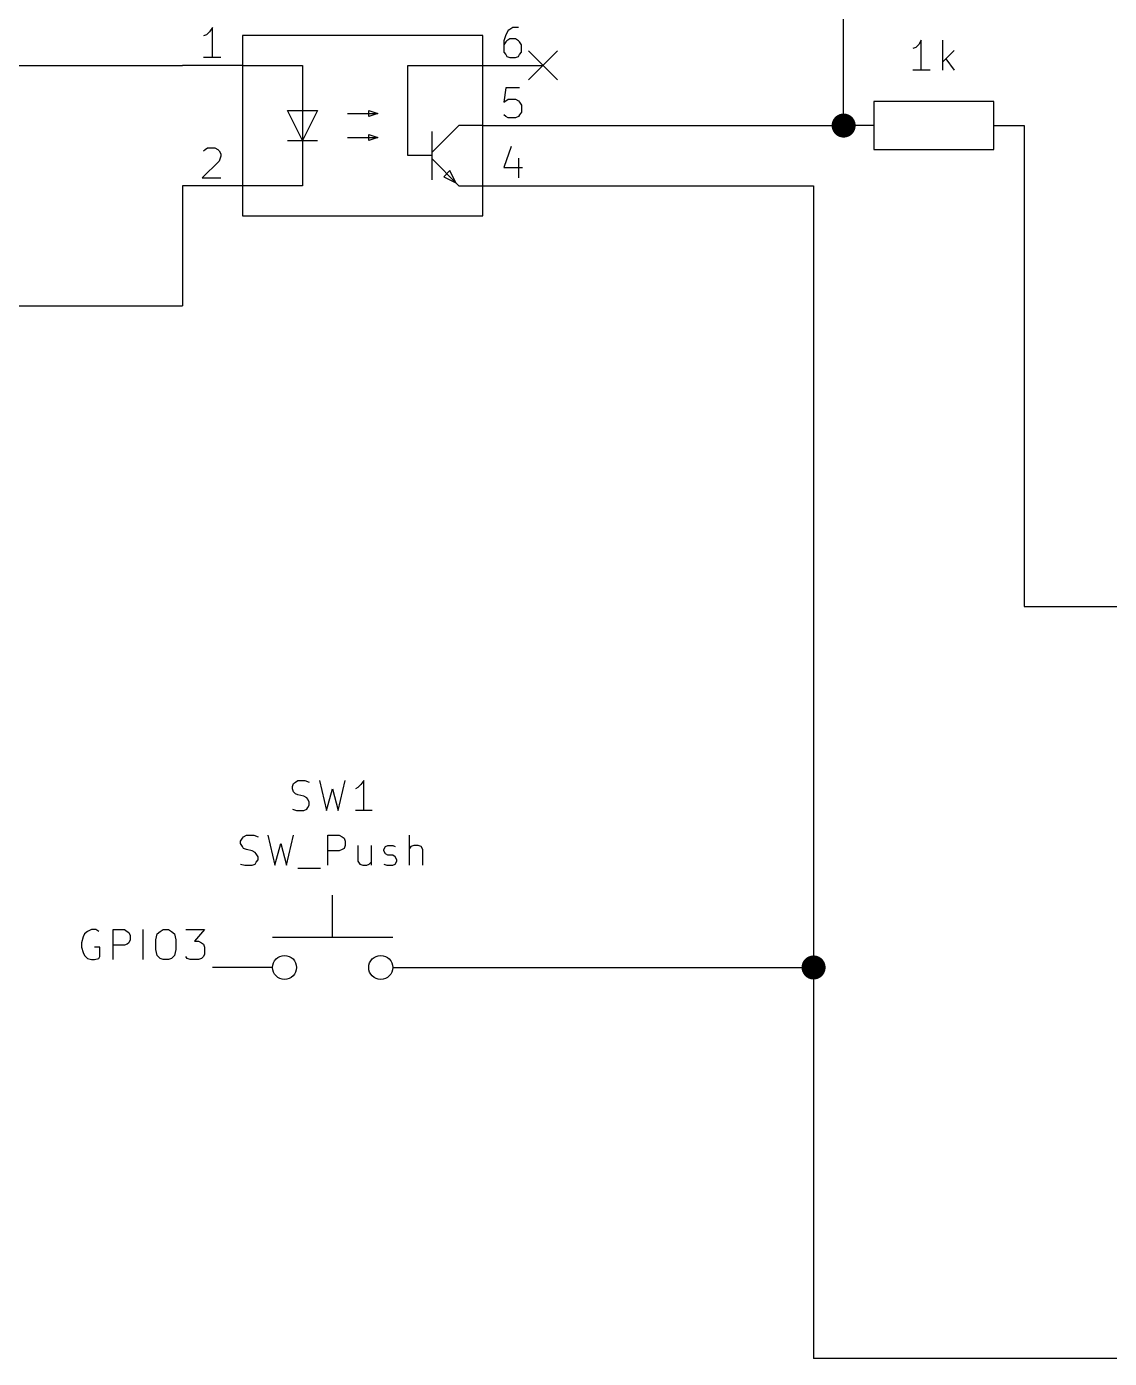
# Model space of a CAD drawing. Extents: x 0.4 to 11.3, y -7.9 to -0.4.
# Drawn here: x 5.841 to 7.642, y -4.15 to -1.935 of the extents above; entities that cross this region are included whole.
import ezdxf

# ---------------------------------------------------------------- set-up
doc = ezdxf.new("R2010")
doc.units = 0
doc.header["$MEASUREMENT"] = 0
for name, color, linetype in [('BLACK', 7, 'CONTINUOUS'), ('BLUE2', 5, 'CONTINUOUS'), ('CYAN2', 4, 'CONTINUOUS'), ('GREEN2', 3, 'CONTINUOUS'), ('LYELLOW', 51, 'CONTINUOUS'), ('RED2', 1, 'CONTINUOUS')]:
    doc.layers.add(name, color=color, linetype=linetype)

msp = doc.modelspace()

# ---------------------------------------------------------------- linework, layer by layer
at = {"layer": 'BLACK', "linetype": 'CONTINUOUS'}
for p, q in [((5.935, -3.449), (5.932, -3.459)), ((5.937, -3.444), (5.935, -3.449)), ((5.942, -3.44), (5.937, -3.444)), ((5.949, -3.437), (5.942, -3.44)), ((5.956, -3.437), (5.949, -3.437)), ((5.961, -3.44), (5.956, -3.437)), ((5.985, -3.487), (5.985, -3.437)), ((5.985, -3.437), (6.004, -3.437)), ((6.004, -3.437), (6.008, -3.44)), ((6.008, -3.44), (6.011, -3.442)), ((6.011, -3.442), (6.013, -3.447)), ((6.013, -3.454), (6.011, -3.459)), ((6.013, -3.447), (6.013, -3.454)), ((6.035, -3.487), (6.035, -3.437)), ((6.056, -3.454), (6.058, -3.444)), ((6.056, -3.47), (6.056, -3.454)), ((6.058, -3.444), (6.063, -3.44)), ((6.063, -3.44), (6.068, -3.437)), ((6.068, -3.437), (6.077, -3.437)), ((6.077, -3.437), (6.082, -3.44)), ((6.082, -3.44), (6.087, -3.444)), ((6.087, -3.444), (6.089, -3.454)), ((6.089, -3.454), (6.089, -3.47)), ((6.106, -3.437), (6.137, -3.437)), ((6.137, -3.437), (6.12, -3.456)), ((5.932, -3.459), (5.932, -3.466)), ((5.932, -3.466), (5.935, -3.475)), ((5.935, -3.475), (5.937, -3.48)), ((5.963, -3.466), (5.954, -3.466)), ((5.963, -3.482), (5.963, -3.466)), ((6.004, -3.463), (5.985, -3.463)), ((6.008, -3.461), (6.004, -3.463)), ((6.011, -3.459), (6.008, -3.461)), ((6.058, -3.48), (6.056, -3.47)), ((6.089, -3.47), (6.087, -3.48)), ((6.12, -3.456), (6.127, -3.456)), ((6.127, -3.456), (6.132, -3.459)), ((6.132, -3.459), (6.135, -3.461)), ((6.135, -3.461), (6.137, -3.466)), ((6.137, -3.466), (6.137, -3.478)), ((5.937, -3.48), (5.942, -3.485)), ((5.942, -3.485), (5.949, -3.487)), ((5.949, -3.487), (5.954, -3.487)), ((5.954, -3.487), (5.961, -3.485)), ((5.961, -3.485), (5.963, -3.482)), ((6.063, -3.485), (6.058, -3.48)), ((6.068, -3.487), (6.063, -3.485)), ((6.077, -3.487), (6.068, -3.487)), ((6.082, -3.485), (6.077, -3.487)), ((6.087, -3.48), (6.082, -3.485)), ((6.108, -3.485), (6.106, -3.482)), ((6.113, -3.487), (6.108, -3.485)), ((6.127, -3.487), (6.113, -3.487)), ((6.132, -3.485), (6.127, -3.487)), ((6.135, -3.482), (6.132, -3.485)), ((6.137, -3.478), (6.135, -3.482))]:
    msp.add_line(p, q, dxfattribs=at)
at = {"layer": 'BLUE2', "linetype": 'CONTINUOUS'}
for p, q in [((6.676, -1.976), (6.724, -2.024)), ((6.724, -1.976), (6.676, -2.024))]:
    msp.add_line(p, q, dxfattribs=at)
at = {"layer": 'CYAN2', "linetype": 'CONTINUOUS'}
for p, q in [((7.32, -1.97), (7.315, -1.972)), ((7.325, -1.965), (7.32, -1.97)), ((7.329, -1.958), (7.325, -1.965)), ((7.329, -2.008), (7.329, -1.958)), ((7.365, -2.008), (7.365, -1.958)), ((7.384, -1.975), (7.365, -1.994)), ((7.37, -1.989), (7.384, -2.008)), ((7.344, -2.008), (7.315, -2.008)), ((6.283, -3.199), (6.285, -3.194)), ((6.283, -3.203), (6.283, -3.199)), ((6.285, -3.208), (6.283, -3.203)), ((6.285, -3.194), (6.288, -3.192)), ((6.288, -3.211), (6.285, -3.208)), ((6.288, -3.192), (6.292, -3.189)), ((6.292, -3.213), (6.288, -3.211)), ((6.292, -3.189), (6.304, -3.189)), ((6.304, -3.189), (6.311, -3.192)), ((6.328, -3.189), (6.34, -3.239)), ((6.34, -3.239), (6.35, -3.203)), ((6.35, -3.203), (6.359, -3.239)), ((6.359, -3.239), (6.371, -3.189)), ((6.392, -3.201), (6.388, -3.203)), ((6.397, -3.196), (6.392, -3.201)), ((6.402, -3.189), (6.397, -3.196)), ((6.402, -3.239), (6.402, -3.189)), ((6.302, -3.215), (6.292, -3.213)), ((6.307, -3.218), (6.302, -3.215)), ((6.309, -3.22), (6.307, -3.218)), ((6.311, -3.225), (6.309, -3.22)), ((6.309, -3.234), (6.311, -3.23)), ((6.311, -3.23), (6.311, -3.225)), ((6.283, -3.237), (6.29, -3.239)), ((6.29, -3.239), (6.302, -3.239)), ((6.302, -3.239), (6.307, -3.237)), ((6.307, -3.237), (6.309, -3.234)), ((6.416, -3.239), (6.388, -3.239)), ((6.197, -3.29), (6.2, -3.285)), ((6.197, -3.294), (6.197, -3.29)), ((6.2, -3.299), (6.197, -3.294)), ((6.2, -3.285), (6.202, -3.283)), ((6.202, -3.302), (6.2, -3.299)), ((6.202, -3.283), (6.207, -3.28)), ((6.207, -3.28), (6.219, -3.28)), ((6.219, -3.28), (6.226, -3.283)), ((6.242, -3.28), (6.254, -3.33)), ((6.254, -3.33), (6.264, -3.294)), ((6.264, -3.294), (6.273, -3.33)), ((6.273, -3.33), (6.285, -3.28)), ((6.342, -3.33), (6.342, -3.28)), ((6.342, -3.28), (6.361, -3.28)), ((6.361, -3.28), (6.366, -3.283)), ((6.366, -3.283), (6.369, -3.285)), ((6.369, -3.285), (6.371, -3.29)), ((6.371, -3.297), (6.369, -3.302)), ((6.371, -3.29), (6.371, -3.297)), ((6.392, -3.297), (6.392, -3.323)), ((6.414, -3.297), (6.414, -3.33)), ((6.435, -3.304), (6.438, -3.299)), ((6.438, -3.299), (6.442, -3.297)), ((6.442, -3.297), (6.45, -3.297)), ((6.45, -3.297), (6.454, -3.299)), ((6.478, -3.33), (6.478, -3.28)), ((6.48, -3.299), (6.478, -3.302)), ((6.485, -3.297), (6.48, -3.299)), ((6.492, -3.297), (6.485, -3.297)), ((6.497, -3.299), (6.492, -3.297)), ((6.5, -3.304), (6.497, -3.299)), ((6.207, -3.304), (6.202, -3.302)), ((6.216, -3.306), (6.207, -3.304)), ((6.221, -3.309), (6.216, -3.306)), ((6.223, -3.311), (6.221, -3.309)), ((6.226, -3.316), (6.223, -3.311)), ((6.223, -3.325), (6.226, -3.321)), ((6.226, -3.321), (6.226, -3.316)), ((6.361, -3.306), (6.342, -3.306)), ((6.366, -3.304), (6.361, -3.306)), ((6.369, -3.302), (6.366, -3.304)), ((6.435, -3.306), (6.435, -3.304)), ((6.438, -3.311), (6.435, -3.306)), ((6.442, -3.313), (6.438, -3.311)), ((6.45, -3.313), (6.442, -3.313)), ((6.454, -3.316), (6.45, -3.313)), ((6.457, -3.321), (6.454, -3.316)), ((6.457, -3.323), (6.457, -3.321)), ((6.5, -3.33), (6.5, -3.304)), ((6.197, -3.328), (6.204, -3.33)), ((6.204, -3.33), (6.216, -3.33)), ((6.216, -3.33), (6.221, -3.328)), ((6.221, -3.328), (6.223, -3.325)), ((6.292, -3.335), (6.33, -3.335)), ((6.392, -3.323), (6.395, -3.328)), ((6.395, -3.328), (6.4, -3.33)), ((6.4, -3.33), (6.407, -3.33)), ((6.407, -3.33), (6.411, -3.328)), ((6.411, -3.328), (6.414, -3.325)), ((6.435, -3.328), (6.44, -3.33)), ((6.44, -3.33), (6.45, -3.33)), ((6.45, -3.33), (6.454, -3.328)), ((6.454, -3.328), (6.457, -3.323))]:
    msp.add_line(p, q, dxfattribs=at)
at = {"layer": 'GREEN2', "linetype": 'CONTINUOUS'}
for p, q in [((7.2, -2.1), (7.2, -1.9)), ((5.75, -2), (6.1, -2)), ((6.7, -2.1), (7.2, -2.1)), ((7.5, -2.1), (7.5, -2.9)), ((6.1, -2.2), (6.1, -2.4)), ((6.7, -2.2), (7.15, -2.2)), ((7.15, -2.2), (7.15, -3.5)), ((5.25, -2.4), (6.1, -2.4)), ((7.5, -2.9), (7.8, -2.9)), ((6.55, -3.5), (7.15, -3.5)), ((7.15, -3.5), (7.15, -4.15)), ((8.3, -4.15), (7.15, -4.15))]:
    msp.add_line(p, q, dxfattribs=at)
at = {"layer": 'GREEN2', "const_width": 0.02}
for points in [[(7.19, -2.1, 1), (7.21, -2.1, 1)], [(7.14, -3.5, 1), (7.16, -3.5, 1)]]:
    msp.add_lwpolyline(points, format="xyb", close=True, dxfattribs=at)
at = {"layer": 'LYELLOW', "linetype": 'CONTINUOUS'}
for p, q in [((6.2, -1.95), (6.2, -2.25)), ((6.6, -1.95), (6.2, -1.95)), ((6.6, -2.25), (6.6, -1.95)), ((6.2, -2.25), (6.6, -2.25))]:
    msp.add_line(p, q, dxfattribs=at)
at = {"layer": 'RED2', "linetype": 'CONTINUOUS'}
for p, q in [((6.145, -1.944), (6.14, -1.949)), ((6.15, -1.937), (6.145, -1.944)), ((6.15, -1.987), (6.15, -1.937)), ((6.642, -1.942), (6.638, -1.949)), ((6.645, -1.94), (6.642, -1.942)), ((6.65, -1.937), (6.645, -1.94)), ((6.659, -1.937), (6.65, -1.937)), ((6.14, -1.949), (6.135, -1.951)), ((6.2, -1.95), (6.2, -2.25)), ((6.6, -1.95), (6.2, -1.95)), ((6.2, -1.95), (6.2, -2.25)), ((6.6, -1.95), (6.2, -1.95)), ((6.6, -2.25), (6.6, -1.95)), ((6.6, -2.25), (6.6, -1.95)), ((6.638, -1.949), (6.635, -1.959)), ((6.635, -1.959), (6.635, -1.978)), ((6.638, -1.961), (6.635, -1.966)), ((6.64, -1.959), (6.638, -1.961)), ((6.645, -1.956), (6.64, -1.959)), ((6.654, -1.956), (6.645, -1.956)), ((6.659, -1.959), (6.654, -1.956)), ((6.661, -1.961), (6.659, -1.959)), ((6.664, -1.966), (6.661, -1.961)), ((6.664, -1.978), (6.664, -1.966)), ((6.164, -1.987), (6.135, -1.987)), ((6.635, -1.978), (6.638, -1.982)), ((6.638, -1.982), (6.64, -1.985)), ((6.64, -1.985), (6.645, -1.987)), ((6.645, -1.987), (6.654, -1.987)), ((6.654, -1.987), (6.659, -1.985)), ((6.659, -1.985), (6.661, -1.982)), ((6.661, -1.982), (6.664, -1.978)), ((6.2, -2), (6.1, -2)), ((6.2, -2), (6.3, -2)), ((6.3, -2), (6.3, -2.13)), ((6.475, -2.15), (6.475, -2)), ((6.475, -2), (6.6, -2)), ((6.6, -2), (6.7, -2)), ((6.638, -2.037), (6.635, -2.061)), ((6.661, -2.037), (6.638, -2.037)), ((6.635, -2.061), (6.638, -2.059)), ((6.638, -2.059), (6.642, -2.056)), ((6.642, -2.056), (6.654, -2.056)), ((6.654, -2.056), (6.659, -2.059)), ((6.659, -2.059), (6.661, -2.061)), ((6.3, -2.125), (6.275, -2.075)), ((6.275, -2.075), (6.325, -2.075)), ((6.325, -2.075), (6.3, -2.125)), ((6.375, -2.08), (6.425, -2.08)), ((6.41, -2.085), (6.41, -2.075)), ((6.41, -2.075), (6.425, -2.08)), ((6.425, -2.08), (6.41, -2.085)), ((6.661, -2.061), (6.664, -2.066)), ((6.664, -2.078), (6.661, -2.082)), ((6.664, -2.066), (6.664, -2.078)), ((7.25, -2.06), (7.25, -2.14)), ((7.45, -2.06), (7.25, -2.06)), ((7.45, -2.14), (7.45, -2.06)), ((6.515, -2.145), (6.56, -2.1)), ((6.6, -2.1), (6.56, -2.1)), ((6.6, -2.1), (6.7, -2.1)), ((6.638, -2.085), (6.635, -2.082)), ((6.642, -2.087), (6.638, -2.085)), ((6.654, -2.087), (6.642, -2.087)), ((6.659, -2.085), (6.654, -2.087)), ((6.661, -2.082), (6.659, -2.085)), ((7.25, -2.1), (7.2, -2.1)), ((7.45, -2.1), (7.5, -2.1)), ((6.275, -2.125), (6.325, -2.125)), ((6.3, -2.125), (6.3, -2.2)), ((6.375, -2.12), (6.425, -2.12)), ((6.41, -2.125), (6.41, -2.115)), ((6.41, -2.115), (6.425, -2.12)), ((6.425, -2.12), (6.41, -2.125)), ((6.515, -2.11), (6.515, -2.19)), ((6.135, -2.142), (6.138, -2.14)), ((6.138, -2.14), (6.142, -2.137)), ((6.142, -2.137), (6.154, -2.137)), ((6.154, -2.137), (6.159, -2.14)), ((6.159, -2.14), (6.161, -2.142)), ((6.161, -2.142), (6.164, -2.147)), ((6.164, -2.147), (6.164, -2.151)), ((6.647, -2.135), (6.635, -2.17)), ((7.25, -2.14), (7.45, -2.14)), ((6.161, -2.159), (6.133, -2.187)), ((6.164, -2.151), (6.161, -2.159)), ((6.515, -2.15), (6.475, -2.15)), ((6.515, -2.155), (6.56, -2.2)), ((6.635, -2.17), (6.666, -2.17)), ((6.659, -2.154), (6.659, -2.187)), ((6.133, -2.187), (6.164, -2.187)), ((6.545, -2.175), (6.535, -2.185)), ((6.535, -2.185), (6.555, -2.195)), ((6.555, -2.195), (6.545, -2.175)), ((6.2, -2.2), (6.1, -2.2)), ((6.3, -2.2), (6.2, -2.2)), ((6.56, -2.2), (6.6, -2.2)), ((6.6, -2.2), (6.7, -2.2)), ((6.2, -2.25), (6.6, -2.25)), ((6.2, -2.25), (6.6, -2.25)), ((6.35, -3.45), (6.35, -3.38)), ((6.45, -3.45), (6.25, -3.45)), ((6.25, -3.5), (6.15, -3.5)), ((6.45, -3.5), (6.55, -3.5))]:
    msp.add_line(p, q, dxfattribs=at)
at = {"layer": 'RED2'}
for centre in [(6.27, -3.5), (6.43, -3.5)]:
    msp.add_circle(centre, 0.02, dxfattribs=at)

doc.saveas('drawing.dxf')
